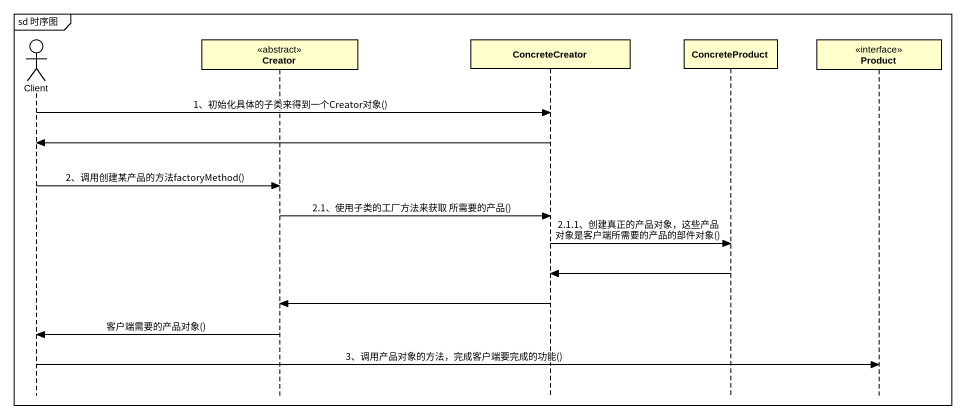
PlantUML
@startuml
mainframe sd 时序图
hide footbox
actor Client
participant Creator <<abstract>>
participant ConcreteCreator
participant ConcreteProduct
participant Product <<interface>>

Client -> ConcreteCreator : 1、初始化具体的子类来得到一个Creator对象()
ConcreteCreator -> Client
Client -> Creator : 2、调用创建某产品的方法factoryMethod()
Creator -> ConcreteCreator : 2.1、使用子类的工厂方法来获取 所需要的产品()
ConcreteCreator -> ConcreteProduct : 2.1.1、创建真正的产品对象，这些产品对象是客户端所需要的产品的部件对象()
ConcreteProduct -> ConcreteCreator
ConcreteCreator -> Creator
Creator -> Client : 客户端需要的产品对象()
Client -> Product : 3、调用产品对象的方法，完成客户端要完成的功能()
@enduml
